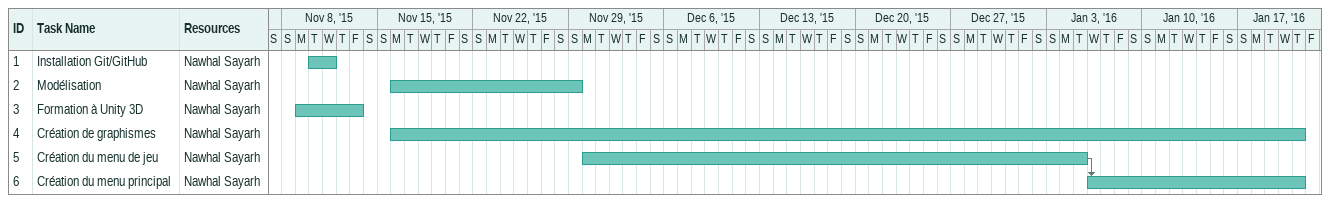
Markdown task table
| ID | Task | Start | Finish | Predecessors | Resources |
|---|---|---|---|---|---|
| 1 | Installation Git/GitHub | 2015-11-10 | 2015-11-11 |  | Nawhal Sayarh |
| 2 | Modélisation | 2015-11-16 | 2015-11-29 |  | Nawhal Sayarh |
| 3 | Formation à Unity 3D | 2015-11-09 | 2015-11-13 |  | Nawhal Sayarh |
| 4 | Création de graphismes | 2015-11-16 | 2016-01-21 |  | Nawhal Sayarh |
| 5 | Création du menu de jeu | 2015-11-30 | 2016-01-05 |  | Nawhal Sayarh |
| 6 | Création du menu principal | 2016-01-06 | 2016-01-21 | 5 | Nawhal Sayarh |
